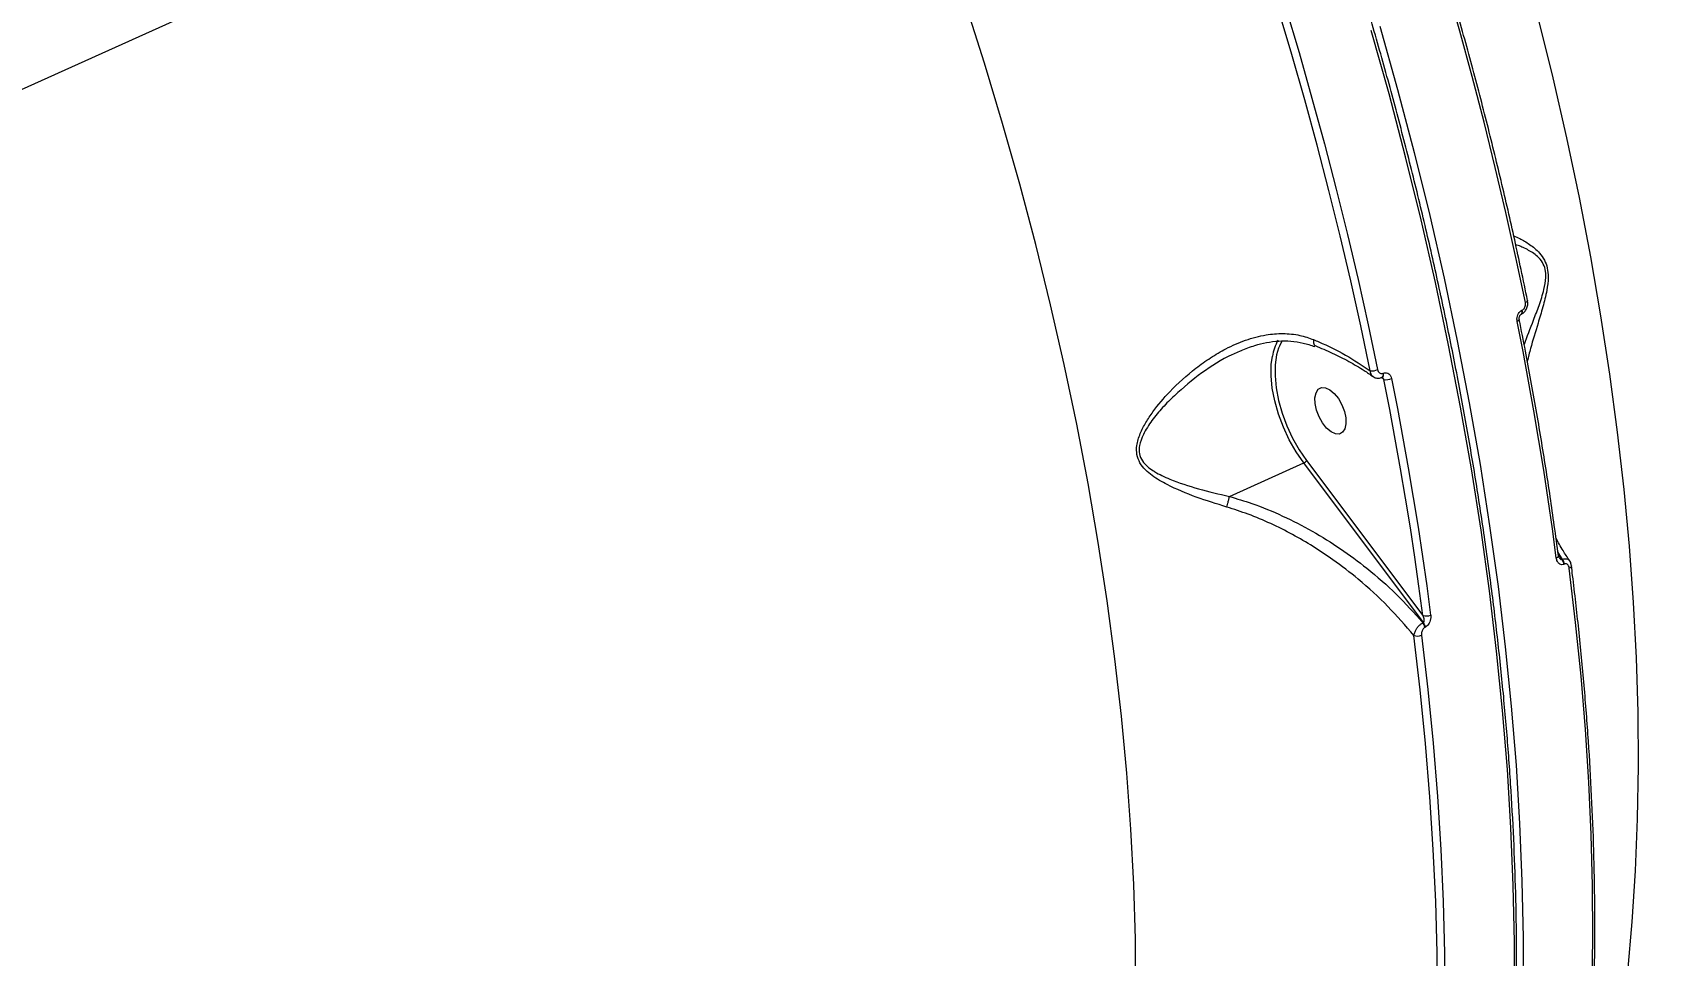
# Model space of a CAD drawing. Header units: millimetres. Extents: x -11024 to 8278, y -7837 to 5770.
# Drawn here: x 3548.3 to 3839.5, y -1349.2 to -1183 of the extents above; entities that cross this region are included whole.
import ezdxf

# ---------------------------------------------------------------- set-up
doc = ezdxf.new("R2010")
doc.units = ezdxf.units.MM
doc.layers.add('DIKOM_ОБЪЕКТ', color=7, linetype='Continuous')
doc.layers.add('DIKOM_РАЗМЕР_ОБЪЕКТА', color=7, linetype='Continuous')
doc.styles.add('style1', font='arial.ttf', dxfattribs={"width": 0.8})
doc.dimstyles.new('1-50', dxfattribs={"dimtxt": 300, "dimasz": 200, "dimexe": 100, "dimexo": 0, "dimgap": 100, "dimtad": 1, "dimtxsty": 'style1', "dimcen": 200, "dimclrd": 7, "dimclre": 7, "dimclrt": 7, "dimadec": 1, "dimazin": 2, "dimtfac": 1, "dimtmove": 0, "dimatfit": 2, "dimfxl": 0, "dimlwd": 25, "dimlwe": 18, "dimarcsym": 0})

# ---------------------------------------------------------------- blocks, each defined once
blk = doc.blocks.new('*D9')
at = {"layer": 'Defpoints', "color": 0, "transparency": 16777216}
for p in [(3740.68, 3707.51), (-8191.56, -3797.25), (-1076.12, -3797.25)]:
    blk.add_point(p, dxfattribs=at)
at = {"layer": 'DIKOM_РАЗМЕР_ОБЪЕКТА', "color": 7, "lineweight": 18, "transparency": 16777216}
for p, q in [((3740.68, 3707.51), (-8291.56, 3707.51)), ((-1076.12, -3797.25), (-8291.56, -3797.25))]:
    blk.add_line(p, q, dxfattribs=at)
at = {"layer": 'DIKOM_РАЗМЕР_ОБЪЕКТА', "color": 7, "lineweight": 25, "transparency": 16777216}
blk.add_line((-8191.56, 3507.51), (-8191.56, -3597.25), dxfattribs=at)
at = {"layer": 'DIKOM_РАЗМЕР_ОБЪЕКТА', "color": 7, "transparency": 16777216}
for points in [[(-8224.9, 3507.51), (-8158.23, 3507.51), (-8191.56, 3707.51)], [(-8224.9, -3597.25), (-8158.23, -3597.25), (-8191.56, -3797.25)]]:
    blk.add_solid(points, dxfattribs=at)
at = {"layer": 'DIKOM_РАЗМЕР_ОБЪЕКТА', "color": 7, "transparency": 16777216, "insert": (-8444.74, -44.87), "char_height": 300, "attachment_point": 5, "rotation": 90, "style": 'style1'}
blk.add_mtext('7500', dxfattribs=at)
blk = doc.blocks.new('*D10')
at = {"layer": 'Defpoints', "color": 0, "transparency": 16777216}
for p in [(-7791.31, -186.83), (6174.94, -1432.98), (6174.94, -5371.27)]:
    blk.add_point(p, dxfattribs=at)
at = {"layer": 'DIKOM_РАЗМЕР_ОБЪЕКТА', "color": 7, "lineweight": 18, "transparency": 16777216}
for p, q in [((-7791.31, -186.83), (-7791.31, -5471.27)), ((6174.94, -1432.98), (6174.94, -5471.27))]:
    blk.add_line(p, q, dxfattribs=at)
at = {"layer": 'DIKOM_РАЗМЕР_ОБЪЕКТА', "color": 7, "lineweight": 25, "transparency": 16777216}
blk.add_line((-7591.31, -5371.27), (5974.94, -5371.27), dxfattribs=at)
at = {"layer": 'DIKOM_РАЗМЕР_ОБЪЕКТА', "color": 7, "transparency": 16777216}
for points in [[(-7591.31, -5337.93), (-7591.31, -5404.6), (-7791.31, -5371.27)], [(5974.94, -5337.93), (5974.94, -5404.6), (6174.94, -5371.27)]]:
    blk.add_solid(points, dxfattribs=at)
at = {"layer": 'DIKOM_РАЗМЕР_ОБЪЕКТА', "color": 7, "transparency": 16777216, "insert": (-1343.68, -5118.1), "char_height": 300, "attachment_point": 5, "style": 'style1'}
blk.add_mtext('14000', dxfattribs=at)

msp = doc.modelspace()

# ---------------------------------------------------------------- linework, layer by layer
at = {"layer": 'DIKOM_ОБЪЕКТ', "color": 7, "linetype": 'Continuous', "lineweight": 15}
for p, q in [((3689.016, -1128.957), (3415.82, -1252.084)), ((3816.332, -1233.758), (3816.358, -1233.747)), ((3816.518, -1233.02), (3816.544, -1233.008)), ((3765.957, -1240.332), (3765.376, -1240.577)), ((3791.646, -1245.482), (3791.205, -1245.133)), ((3791.344, -1245.086), (3791.341, -1245.085)), ((3791.344, -1245.103), (3791.37, -1245.092)), ((3791.364, -1245.095), (3791.378, -1245.089)), ((3791.53, -1244.365), (3791.556, -1244.353)), ((3763.822, -1266.545), (3777.216, -1260.509)), ((3798.766, -1289.242), (3777.216, -1260.509)), ((3777.741, -1260.054), (3798.675, -1287.965)), ((3823.815, -1277.874), (3822.977, -1276.489)), ((3823.044, -1276.99), (3823.735, -1277.911)), ((3823.735, -1277.911), (3823.815, -1277.874)), ((3824.161, -1278.713), (3824.08, -1278.75)), ((3798.685, -1289.278), (3798.766, -1289.242)), ((3799.112, -1290.081), (3799.031, -1290.117))]:
    msp.add_line(p, q, dxfattribs=at)
at = {"layer": 'DIKOM_ОБЪЕКТ', "color": 7, "linetype": 'Continuous', "lineweight": 15, "flags": 128}
for points in [[(3746.964, -1355.921), (3746.894, -1346.241), (3746.601, -1336.412), (3746.087, -1326.443), (3745.351, -1316.344), (3744.394, -1306.125), (3743.218, -1295.793), (3741.823, -1285.36), (3740.211, -1274.835), (3738.383, -1264.227), (3736.341, -1253.547), (3734.086, -1242.805), (3731.622, -1232.01), (3728.949, -1221.172), (3726.071, -1210.302), (3722.991, -1199.41), (3719.71, -1188.506), (3716.233, -1177.6), (3712.562, -1166.701), (3708.701, -1155.822), (3704.654, -1144.97), (3700.423, -1134.157)], [(3817.139, -1231.631), (3815.437, -1223.541), (3813.625, -1215.423), (3811.707, -1207.281), (3809.682, -1199.118), (3807.55, -1190.939), (3805.314, -1182.745), (3802.973, -1174.542), (3800.529, -1166.333)], [(3789.191, -1243.902), (3787.493, -1235.83), (3785.687, -1227.731), (3783.774, -1219.607), (3781.754, -1211.463), (3779.628, -1203.301), (3777.398, -1195.126), (3775.063, -1186.941), (3772.626, -1178.75)], [(3773.92, -1178.413), (3776.363, -1186.622), (3778.702, -1194.826), (3780.938, -1203.019), (3783.069, -1211.198), (3785.093, -1219.361), (3787.011, -1227.502), (3788.82, -1235.62), (3790.522, -1243.71)], [(3790.923, -1181.866), (3794.117, -1193.258), (3797.11, -1204.627), (3799.898, -1215.963), (3802.478, -1227.256), (3804.85, -1238.498), (3807.011, -1249.678), (3808.959, -1260.787), (3810.692, -1271.817), (3812.209, -1282.757), (3813.509, -1293.598), (3814.59, -1304.331), (3815.453, -1314.948), (3816.095, -1325.439), (3816.516, -1335.795), (3816.717, -1346.008), (3816.696, -1356.069)], [(3819.398, -1180.33), (3822.072, -1191.167), (3824.538, -1201.963), (3826.794, -1212.706), (3828.838, -1223.386), (3830.667, -1233.994), (3832.281, -1244.52), (3833.677, -1254.954), (3834.854, -1265.286), (3835.812, -1275.506), (3836.549, -1285.606), (3837.065, -1295.576), (3837.359, -1305.405), (3837.431, -1315.087), (3837.281, -1324.61), (3836.909, -1333.967), (3836.315, -1343.149), (3835.5, -1352.147)], [(3815.134, -1356.84), (3815.156, -1346.78), (3814.957, -1336.568), (3814.537, -1326.213), (3813.897, -1315.723), (3813.036, -1305.107), (3811.956, -1294.374), (3810.657, -1283.534), (3809.142, -1272.595), (3807.41, -1261.566), (3805.464, -1250.457), (3803.305, -1239.277), (3800.934, -1228.036), (3798.355, -1216.743), (3795.568, -1205.407), (3792.577, -1194.038), (3789.384, -1182.646)], [(3817.522, -1231.26), (3817.525, -1231.278), (3817.511, -1231.346), (3817.463, -1231.417), (3817.383, -1231.49), (3817.274, -1231.562), (3817.139, -1231.631)], [(3816.029, -1234.657), (3816.029, -1234.658), (3816.023, -1234.729), (3815.978, -1234.804), (3815.899, -1234.881), (3815.786, -1234.957), (3815.646, -1235.029)], [(3822.696, -1277.616), (3821.989, -1272.361), (3821.232, -1267.085), (3820.425, -1261.788), (3819.568, -1256.472), (3818.662, -1251.137), (3817.706, -1245.784), (3816.7, -1240.414), (3815.646, -1235.029)], [(3772.689, -1239.813), (3772.334, -1241.039), (3772.071, -1242.846), (3772.041, -1244.847), (3772.244, -1246.994), (3772.675, -1249.237), (3773.326, -1251.524), (3774.18, -1253.802), (3775.217, -1256.017), (3776.413, -1258.118), (3777.741, -1260.054)], [(3773.341, -1238.454), (3772.824, -1239.467), (3772.689, -1239.813)], [(3777.216, -1260.509), (3775.847, -1258.511), (3774.613, -1256.345), (3773.544, -1254.061), (3772.663, -1251.712), (3771.993, -1249.353), (3771.547, -1247.039), (3771.338, -1244.825), (3771.37, -1242.762), (3771.564, -1241.276)], [(3798.675, -1287.965), (3797.97, -1282.724), (3797.216, -1277.46), (3796.411, -1272.176), (3795.557, -1266.873), (3794.653, -1261.55), (3793.7, -1256.211), (3792.698, -1250.854), (3791.646, -1245.482)], [(3793.024, -1245.307), (3794.078, -1250.692), (3795.083, -1256.061), (3796.039, -1261.414), (3796.944, -1266.749), (3797.8, -1272.065), (3798.607, -1277.362), (3799.363, -1282.637), (3800.069, -1287.892)], [(3781.331, -1254.231), (3780.591, -1253.307), (3779.968, -1252.204), (3779.511, -1251.014), (3779.258, -1249.831), (3779.229, -1248.753), (3779.427, -1247.866), (3779.835, -1247.242), (3780.421, -1246.932), (3781.137, -1246.961), (3781.925, -1247.327), (3782.721, -1247.999), (3783.461, -1248.924), (3784.084, -1250.026), (3784.541, -1251.217), (3784.794, -1252.399), (3784.823, -1253.477), (3784.625, -1254.364), (3784.217, -1254.988), (3783.631, -1255.298), (3782.915, -1255.269), (3782.127, -1254.904), (3781.331, -1254.231)], [(3825.418, -1279.024), (3825.419, -1279.034), (3825.408, -1279.118), (3825.362, -1279.202), (3825.284, -1279.285), (3825.175, -1279.363), (3825.041, -1279.433)], [(3829.152, -1354.851), (3829.269, -1345.827), (3829.205, -1336.675), (3828.961, -1327.401), (3828.536, -1318.012), (3827.932, -1308.514), (3827.147, -1298.914), (3826.183, -1289.218), (3825.041, -1279.433)], [(3801.16, -1366.842), (3801.278, -1357.839), (3801.216, -1348.707), (3800.974, -1339.455), (3800.552, -1330.087), (3799.95, -1320.611), (3799.168, -1311.033), (3798.208, -1301.359), (3797.069, -1291.597)], [(3798.418, -1291.51), (3799.559, -1301.294), (3800.521, -1310.989), (3801.305, -1320.588), (3801.908, -1330.085), (3802.331, -1339.474), (3802.574, -1348.747), (3802.636, -1357.898), (3802.517, -1366.921)]]:
    msp.add_lwpolyline(points, dxfattribs=at)
at = {"layer": 'DIKOM_ОБЪЕКТ', "color": 7, "linetype": 'Continuous', "lineweight": 15}
for centre, radius, start, end in [((3815.919, -1233.259), 0.645, 308.8069, 21.79338), ((3815.936, -1233.248), 0.654, 310.2101, 21.49672), ((3780.752, -1242.901), 9.331, 151.35536, 169.97142), ((3789.523, -1241.506), 2.42, 262.09475, 294.36762), ((3790.922, -1244.604), 0.653, 310.12029, 21.51919), ((3790.951, -1244.592), 0.65, 309.57923, 21.59851), ((3792.058, -1243.211), 2.308, 259.72678, 294.75257), ((3776.743, -1259.431), 1.177, 293.73709, 328.04608), ((3822.571, -1277.122), 0.51, 284.17124, 350.12894), ((3822.257, -1279.01), 1.841, 8.12544, 36.65694), ((3822.344, -1278.971), 1.835, 8.07667, 36.7057), ((3799.278, -1286.148), 1.915, 251.63493, 294.40979), ((3797.211, -1290.376), 1.839, 8.10369, 36.67726), ((3797.291, -1290.34), 1.839, 8.10369, 36.67726), ((3797.626, -1289.729), 1.949, 253.40781, 293.98195)]:
    msp.add_arc(centre, radius, start, end, dxfattribs=at)
for points, knots in [([(3764.601, -1520.173), (3765.103, -1519.633), (3767.044, -1517.549), (3770.257, -1513.647), (3774.235, -1508.471), (3778.036, -1503.019), (3781.67, -1497.318), (3785.13, -1491.367), (3788.415, -1485.17), (3791.523, -1478.734), (3794.45, -1472.062), (3797.195, -1465.16), (3799.755, -1458.033), (3802.129, -1450.686), (3804.315, -1443.125), (3806.31, -1435.357), (3808.115, -1427.386), (3809.726, -1419.219), (3811.144, -1410.862), (3812.367, -1402.321), (3813.394, -1393.603), (3814.225, -1384.714), (3814.858, -1375.662), (3815.294, -1366.452), (3815.533, -1357.093), (3815.573, -1347.589), (3815.416, -1337.95), (3815.061, -1328.183), (3814.508, -1318.293), (3813.759, -1308.29), (3812.813, -1298.181), (3811.671, -1287.972), (3810.335, -1277.672), (3808.805, -1267.288), (3807.082, -1256.829), (3805.169, -1246.302), (3803.065, -1235.715), (3800.773, -1225.076), (3798.295, -1214.392), (3795.632, -1203.673), (3792.787, -1192.926), (3789.761, -1182.159), (3786.557, -1171.379), (3783.177, -1160.596), (3779.624, -1149.818), (3775.901, -1139.052), (3772.01, -1128.306), (3767.954, -1117.589), (3763.736, -1106.908), (3759.36, -1096.273), (3754.829, -1085.689), (3750.146, -1075.166), (3745.312, -1064.713), (3740.89, -1055.474), (3738.044, -1049.744), (3736.902, -1047.445)], [0, 0, 0, 0, 0.0067084, 0.0258995, 0.045096, 0.0642979, 0.0835049, 0.1027165, 0.1219322, 0.1411516, 0.1603739, 0.179599, 0.1988262, 0.218055, 0.2372851, 0.2565163, 0.275748, 0.2949802, 0.3142127, 0.3334451, 0.3526773, 0.3719093, 0.391141, 0.4103723, 0.4296031, 0.4488334, 0.4680632, 0.4872926, 0.5065214, 0.5257496, 0.5449775, 0.5642047, 0.5834315, 0.6026579, 0.6218838, 0.6411094, 0.6603344, 0.6795592, 0.6987837, 0.7180078, 0.7372316, 0.7564551, 0.7756784, 0.7949016, 0.8141244, 0.8333472, 0.8525697, 0.8717921, 0.8910145, 0.9102368, 0.9294589, 0.9486812, 0.9679035, 0.9871256, 1, 1, 1, 1]), ([(3817.522, -1231.26), (3817.138, -1229.399), (3816.021, -1224), (3814.031, -1215.025), (3811.49, -1204.329), (3808.764, -1193.599), (3805.854, -1182.844), (3803.224, -1173.649), (3801.536, -1168.041), (3800.929, -1166.027)], [0, 0, 0, 0, 0.0864697, 0.2507567, 0.4150452, 0.5793313, 0.7436144, 0.9078955, 1, 1, 1, 1]), ([(3815.023, -1219.638), (3815.381, -1219.778), (3816.249, -1220.119), (3817.897, -1221.116), (3819.458, -1222.361), (3820.559, -1223.87), (3821.126, -1225.378), (3821.294, -1227.283), (3820.979, -1229.708), (3820.269, -1232.47), (3819.222, -1235.969), (3818.196, -1239.249), (3817.66, -1241.407), (3817.473, -1242.159)], [0, 0, 0, 0, 0.0786944, 0.1908674, 0.3051827, 0.369044, 0.4233882, 0.4780603, 0.551222, 0.649013, 0.7494, 0.9126469, 1, 1, 1, 1]), ([(3816.921, -1239.218), (3816.931, -1239.187), (3817.408, -1237.796), (3818.368, -1235.428), (3819.606, -1232.143), (3820.453, -1229.602), (3820.882, -1227.341), (3820.765, -1225.595), (3820.2, -1224.267), (3819.077, -1223.007), (3817.473, -1222.046), (3816.09, -1221.417), (3815.453, -1221.258), (3815.377, -1221.239)], [0, 0, 0, 0, 0.0046082, 0.2053163, 0.3213305, 0.4392672, 0.5217331, 0.5814086, 0.6410473, 0.7134208, 0.8456369, 0.9816116, 1, 1, 1, 1]), ([(3816.353, -1233.731), (3816.395, -1233.717), (3816.632, -1233.64), (3816.998, -1233.307), (3817.382, -1232.742), (3817.603, -1232.016), (3817.543, -1231.516), (3817.513, -1231.264)], [0, 0, 0, 0, 0.047066, 0.2597191, 0.4895331, 0.7422708, 1, 1, 1, 1]), ([(3816.544, -1233.008), (3816.627, -1232.96), (3816.792, -1232.863), (3816.989, -1232.603), (3817.124, -1232.286), (3817.18, -1231.945), (3817.152, -1231.73), (3817.139, -1231.631)], [0, 0, 0, 0, 0.19518911, 0.39006211, 0.59329294, 0.81111032, 1, 1, 1, 1]), ([(3815.646, -1235.029), (3815.627, -1234.884), (3815.586, -1234.572), (3815.668, -1234.076), (3815.863, -1233.615), (3816.152, -1233.234), (3816.396, -1233.091), (3816.518, -1233.02)], [0, 0, 0, 0, 0.1890567, 0.4045485, 0.6068855, 0.8033882, 1, 1, 1, 1]), ([(3816.033, -1234.653), (3816.026, -1234.623), (3816.005, -1234.531), (3816.013, -1234.338), (3816.062, -1234.128), (3816.137, -1233.962), (3816.221, -1233.846), (3816.291, -1233.78), (3816.33, -1233.759), (3816.333, -1233.758), (3816.333, -1233.758)], [0, 0, 0, 0, 0.0993095, 0.3008573, 0.4708591, 0.6133265, 0.7398085, 0.8589487, 0.9900487, 1, 1, 1, 1]), ([(3823.073, -1277.209), (3822.833, -1275.4), (3822.136, -1270.152), (3820.835, -1261.403), (3819.104, -1250.941), (3817.481, -1242.016), (3816.407, -1236.573), (3816.029, -1234.657)], [0, 0, 0, 0, 0.1293306, 0.3750603, 0.620789, 0.8665134, 1, 1, 1, 1]), ([(3763.343, -1268.452), (3761.495, -1267.875), (3757.755, -1266.706), (3753.281, -1264.834), (3750.304, -1263.127), (3748.678, -1261.782), (3747.676, -1260.555), (3747.093, -1259.044), (3747.087, -1257.195), (3747.714, -1255.201), (3748.764, -1253.18), (3750.492, -1250.616), (3753.388, -1247.212), (3756.946, -1243.999), (3760.413, -1241.528), (3763.383, -1239.788), (3766.726, -1238.311), (3770.187, -1237.39), (3773.488, -1237.128), (3776.373, -1237.399), (3778.164, -1238.018), (3778.977, -1238.299)], [0, 0, 0, 0, 0.0913262, 0.1848719, 0.2390176, 0.2664376, 0.2946532, 0.3210545, 0.3475155, 0.3830344, 0.4182908, 0.4536304, 0.5268341, 0.6259291, 0.6770916, 0.7282365, 0.7903866, 0.8540601, 0.9046357, 0.9566773, 1, 1, 1, 1]), ([(3765.376, -1240.577), (3765.012, -1240.727), (3762.726, -1241.663), (3758.784, -1244.213), (3754.713, -1247.563), (3751.777, -1250.504), (3749.837, -1252.808), (3748.399, -1255.109), (3747.591, -1257.182), (3747.545, -1258.875), (3748.102, -1260.18), (3749.03, -1261.182), (3749.834, -1261.753), (3751.137, -1262.556), (3753.74, -1263.747), (3758.216, -1265.235), (3761.953, -1266.108), (3763.822, -1266.545)], [0, 0, 0, 0, 0.02604959, 0.16339101, 0.30092623, 0.36538912, 0.42988839, 0.49383385, 0.53913435, 0.57178838, 0.60436406, 0.63736896, 0.67058731, 0.67602371, 0.74826021, 0.87410037, 1, 1, 1, 1]), ([(3765.919, -1240.266), (3766.745, -1239.945), (3768.262, -1239.356), (3770.54, -1238.776), (3772.713, -1238.502), (3774.919, -1238.535), (3777.096, -1238.845), (3778.5, -1239.315), (3779.195, -1239.547)], [0, 0, 0, 0, 0.1869803, 0.343519, 0.5067532, 0.6702561, 0.8366895, 1, 1, 1, 1]), ([(3778.977, -1238.299), (3778.974, -1238.325), (3778.949, -1238.527), (3778.949, -1238.883), (3779.045, -1239.252), (3779.19, -1239.339), (3779.259, -1239.381)], [0, 0, 0, 0, 0.0443587, 0.3582195, 0.6960074, 1, 1, 1, 1]), ([(3778.977, -1238.299), (3779.296, -1238.435), (3781.301, -1239.283), (3784.896, -1241.042), (3787.74, -1242.936), (3789.191, -1243.902)], [0, 0, 0, 0, 0.0849873, 0.5334622, 1, 1, 1, 1]), ([(3779.253, -1239.388), (3780.298, -1239.823), (3782.404, -1240.701), (3785.341, -1242.209), (3787.794, -1243.628), (3789.155, -1244.59), (3789.68, -1244.962)], [0, 0, 0, 0, 0.2717414, 0.5480872, 0.8255184, 1, 1, 1, 1]), ([(3789.697, -1244.932), (3789.687, -1244.928), (3789.518, -1244.858), (3789.305, -1244.511), (3789.229, -1244.105), (3789.191, -1243.902)], [0, 0, 0, 0, 0.0314161, 0.5174195, 1, 1, 1, 1]), ([(3789.72, -1244.939), (3789.744, -1244.962), (3789.917, -1245.128), (3790.381, -1245.254), (3790.933, -1245.28), (3791.234, -1245.127), (3791.333, -1245.077)], [0, 0, 0, 0, 0.05930688, 0.42076703, 0.80877177, 1, 1, 1, 1]), ([(3790.522, -1243.71), (3790.556, -1243.825), (3790.625, -1244.056), (3790.843, -1244.304), (3791.114, -1244.433), (3791.356, -1244.432), (3791.49, -1244.38), (3791.53, -1244.365)], [0, 0, 0, 0, 0.2336566, 0.4673233, 0.6956161, 0.9087796, 1, 1, 1, 1]), ([(3791.646, -1245.482), (3791.603, -1245.403), (3791.521, -1245.254), (3791.396, -1245.141), (3791.338, -1245.088)], [0, 0, 0, 0, 0.5312066, 1, 1, 1, 1]), ([(3791.556, -1244.353), (3791.615, -1244.33), (3791.81, -1244.254), (3792.163, -1244.251), (3792.557, -1244.436), (3792.876, -1244.799), (3792.975, -1245.138), (3793.024, -1245.307)], [0, 0, 0, 0, 0.0931652, 0.3039213, 0.530229, 0.7651733, 1, 1, 1, 1]), ([(3763.343, -1268.452), (3763.364, -1268.385), (3763.435, -1268.17), (3763.565, -1267.724), (3763.718, -1267.117), (3763.786, -1266.737), (3763.82, -1266.547)], [0, 0, 0, 0, 0.1074608, 0.3494686, 0.6747447, 1, 1, 1, 1]), ([(3763.822, -1266.545), (3763.822, -1266.546), (3763.821, -1266.546), (3763.82, -1266.547), (3763.82, -1266.547), (3763.82, -1266.547)], [0, 0, 0, 0, 0.42606663, 0.78052742, 1, 1, 1, 1]), ([(3763.82, -1266.547), (3765.176, -1266.949), (3768.431, -1267.913), (3773.453, -1269.989), (3778.791, -1272.729), (3783.866, -1275.894), (3788.965, -1279.678), (3794.023, -1284.095), (3797.131, -1287.55), (3798.685, -1289.278)], [0, 0, 0, 0, 0.09998, 0.2399033, 0.3803209, 0.5203829, 0.6601437, 0.8300694, 1, 1, 1, 1]), ([(3797.069, -1291.597), (3795.542, -1289.819), (3792.467, -1286.24), (3787.486, -1281.713), (3781.789, -1277.316), (3776.472, -1273.985), (3771.289, -1271.394), (3767.322, -1269.716), (3764.639, -1268.864), (3763.343, -1268.452)], [0, 0, 0, 0, 0.1738744, 0.35013958, 0.48806161, 0.69227483, 0.79711494, 0.90193862, 1, 1, 1, 1]), ([(3825.107, -1278.106), (3824.697, -1277.503), (3823.799, -1276.18), (3823.054, -1274.81), (3822.65, -1274.065)], [0, 0, 0, 0, 0.4564677, 1, 1, 1, 1]), ([(3824.08, -1278.75), (3824.025, -1278.771), (3823.835, -1278.845), (3823.508, -1278.836), (3823.145, -1278.637), (3822.832, -1278.238), (3822.744, -1277.836), (3822.696, -1277.616)], [0, 0, 0, 0, 0.0796369, 0.2757076, 0.4707748, 0.7105484, 1, 1, 1, 1]), ([(3823.188, -1277.553), (3823.176, -1277.534), (3823.145, -1277.49), (3823.089, -1277.348), (3823.08, -1277.231), (3823.078, -1277.206)], [0, 0, 0, 0, 0.3547169, 0.8601731, 1, 1, 1, 1]), ([(3823.193, -1277.55), (3823.231, -1277.605), (3823.319, -1277.728), (3823.459, -1277.85), (3823.586, -1277.914), (3823.669, -1277.931), (3823.715, -1277.917), (3823.735, -1277.911)], [0, 0, 0, 0, 0.274797, 0.6255483, 0.7705986, 0.9034569, 1, 1, 1, 1]), ([(3823.815, -1277.874), (3823.889, -1277.847), (3824.133, -1277.758), (3824.514, -1277.733), (3824.885, -1277.846), (3825.017, -1278.038), (3825.077, -1278.127)], [0, 0, 0, 0, 0.1357971, 0.4472406, 0.7456844, 1, 1, 1, 1]), ([(3825.405, -1279.028), (3825.397, -1278.949), (3825.365, -1278.627), (3825.263, -1278.292), (3825.093, -1278.113), (3825.088, -1278.108)], [0, 0, 0, 0, 0.2414366, 0.9789981, 1, 1, 1, 1]), ([(3825.041, -1279.433), (3825.009, -1279.287), (3824.953, -1279.028), (3824.753, -1278.775), (3824.525, -1278.655), (3824.319, -1278.652), (3824.198, -1278.699), (3824.161, -1278.713)], [0, 0, 0, 0, 0.3025975, 0.5346092, 0.7254044, 0.9170649, 1, 1, 1, 1]), ([(3829.526, -1354.41), (3829.559, -1352.762), (3829.654, -1347.981), (3829.659, -1339.958), (3829.477, -1330.303), (3829.095, -1320.518), (3828.517, -1310.614), (3827.741, -1300.596), (3826.785, -1290.65), (3825.967, -1283.436), (3825.491, -1279.608), (3825.418, -1279.024)], [0, 0, 0, 0, 0.0688508, 0.1996757, 0.3304996, 0.4613206, 0.5921379, 0.7229516, 0.8537615, 0.9776838, 1, 1, 1, 1]), ([(3797.069, -1291.597), (3797.073, -1291.565), (3797.099, -1291.344), (3797.22, -1290.926), (3797.505, -1290.379), (3797.856, -1289.916), (3798.256, -1289.528), (3798.541, -1289.362), (3798.685, -1289.278)], [0, 0, 0, 0, 0.0391483, 0.2683284, 0.4663855, 0.6436412, 0.8199364, 1, 1, 1, 1]), ([(3799.031, -1290.117), (3798.959, -1290.159), (3798.814, -1290.243), (3798.634, -1290.466), (3798.495, -1290.742), (3798.409, -1291.081), (3798.399, -1291.344), (3798.415, -1291.489), (3798.418, -1291.51)], [0, 0, 0, 0, 0.1673397, 0.3344915, 0.5091797, 0.7130984, 0.957744, 1, 1, 1, 1]), ([(3798.766, -1289.242), (3798.785, -1289.23), (3798.823, -1289.207), (3798.877, -1289.118), (3798.911, -1288.959), (3798.901, -1288.712), (3798.835, -1288.39), (3798.747, -1288.134), (3798.683, -1287.986), (3798.675, -1287.965)], [0, 0, 0, 0, 0.0553408, 0.1098114, 0.2436806, 0.4175596, 0.6518173, 0.9518864, 1, 1, 1, 1]), ([(3800.069, -1287.892), (3800.073, -1287.923), (3800.1, -1288.149), (3800.084, -1288.567), (3799.945, -1289.105), (3799.726, -1289.539), (3799.447, -1289.886), (3799.224, -1290.016), (3799.112, -1290.081)], [0, 0, 0, 0, 0.0392425, 0.2872205, 0.4951701, 0.6709785, 0.8352879, 1, 1, 1, 1])]:
    msp.add_open_spline(points, degree=3, knots=knots, dxfattribs=at)

# ---------------------------------------------------------------- dimensions: what is measured, and where the dimension line sits
at = {"layer": 'DIKOM_РАЗМЕР_ОБЪЕКТА'}
dim = msp.add_linear_dim(base=(-8191.564, -3797.252), p1=(3740.68, 3707.508), p2=(-1076.116, -3797.252), angle=90, text='7500', dimstyle='1-50', dxfattribs=at)
dim.commit()
dim.dimension.update_dxf_attribs({"geometry": '*D9', "text_midpoint": (-8191.564, -44.872), "dimtype": 160})
dim = msp.add_linear_dim(base=(6174.942, -5371.267), p1=(-7791.307, -186.829), p2=(6174.942, -1432.983), text='14000', dimstyle='1-50', dxfattribs=at)
dim.commit()
dim.dimension.update_dxf_attribs({"geometry": '*D10', "text_midpoint": (-1343.681, -5371.267), "dimtype": 160})

doc.saveas('drawing.dxf')
